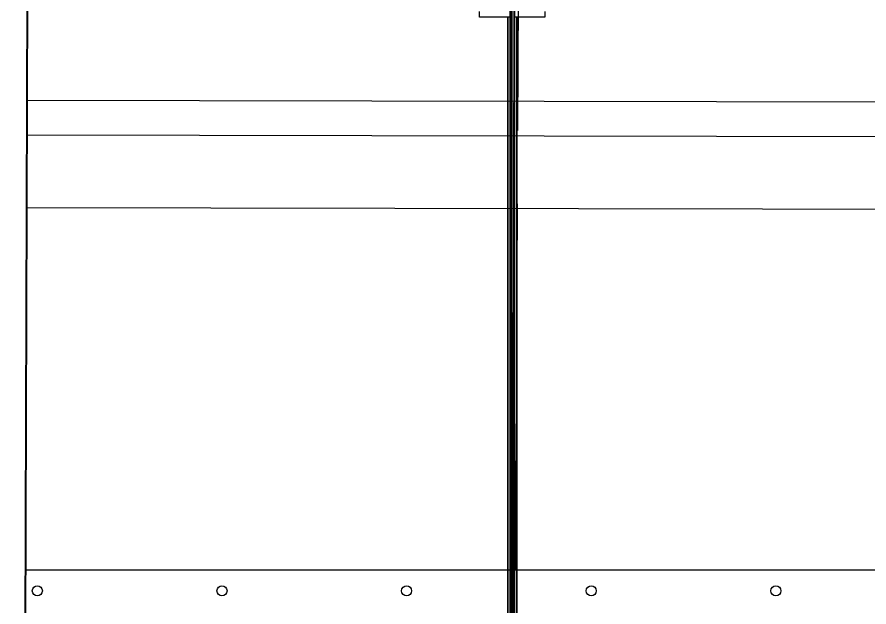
# Model space of a CAD drawing. Header units: millimetres. Extents: x -4997 to -4876, y -8737 to -8661.
# Drawn here: x -4966.295 to -4962.604, y -8696.667 to -8694.113 of the extents above; entities that cross this region are included whole.
import ezdxf

# ---------------------------------------------------------------- set-up
doc = ezdxf.new("R2010")
doc.units = ezdxf.units.MM
doc.header["$LTSCALE"] = 0.1
doc.linetypes.add('HIDDEN', pattern=[9.525, 6.35, -3.175])
for name, color, linetype in [('cobertura nova', 4, 'Continuous'), ('imagem', 7, 'Continuous'), ('layout cobertura', 251, 'Continuous'), ('visto', 9, 'Continuous')]:
    doc.layers.add(name, color=color, linetype=linetype)
doc.layers.add('coberturas', color=7, linetype='Continuous', lineweight=40)
picture_1 = doc.add_image_def('image1.jpg', size_in_pixel=(1920, 1080))

msp = doc.modelspace()

# ---------------------------------------------------------------- linework, layer by layer
at = {"layer": 'cobertura nova'}
for p, q in [((-4964.1603, -8693.9058), (-4964.1603, -8699.951)), ((-4964.157, -8693.9058), (-4964.1602, -8699.951)), ((-4964.157, -8693.9058), (-4964.157, -8699.951)), ((-4964.1568, -8699.951), (-4964.149, -8693.9058)), ((-4964.149, -8699.951), (-4964.149, -8693.9058)), ((-4964.1488, -8699.951), (-4964.1411, -8693.9058)), ((-4964.1411, -8693.9058), (-4964.1411, -8699.951)), ((-4964.141, -8699.951), (-4964.1378, -8693.9058)), ((-4964.1378, -8699.951), (-4964.1378, -8693.9058)), ((-4964.2905, -8694.1135), (-4964.2905, -8694.0889)), ((-4964.2487, -8694.1135), (-4964.2905, -8694.1135)), ((-4964.1689, -8694.1135), (-4964.2487, -8694.1135)), ((-4964.1603, -8694.1135), (-4964.1689, -8694.1135)), ((-4964.1689, -8698.296), (-4964.1689, -8694.1135)), ((-4964.1689, -8698.296), (-4964.1689, -8694.1135)), ((-4964.1689, -8694.1135), (-4964.1689, -8698.296)), ((-4964.1293, -8694.1135), (-4964.1378, -8694.1135)), ((-4964.1293, -8694.1135), (-4964.1294, -8698.296)), ((-4964.1294, -8698.296), (-4964.1294, -8694.1135)), ((-4964.0496, -8694.1135), (-4964.1293, -8694.1135)), ((-4964.0077, -8694.1135), (-4964.0496, -8694.1135)), ((-4964.0077, -8694.0889), (-4964.0077, -8694.1135))]:
    msp.add_line(p, q, dxfattribs=at)
at = {"layer": 'coberturas'}
msp.add_line((-4966.2954, -8708.7329), (-4966.2462, -8693.018), dxfattribs=at)
at = {"layer": 'layout cobertura', "linetype": 'HIDDEN'}
msp.add_line((-4964.3308, -8736.5133), (-4964.0045, -8670.2532), dxfattribs=at)
at = {"layer": 'visto'}
for p, q in [((-4954.2992, -8694.4971), (-4966.2507, -8694.474)), ((-4954.2992, -8694.6471), (-4966.2512, -8694.624))]:
    msp.add_line(p, q, dxfattribs=at).dxf.unprotected_set("ltscale", 0)
for points in [[(-4954.2992, -8694.9602), (-4966.2522, -8694.9385)], [(-4966.2571, -8696.5058), (-4954.2992, -8696.5058)]]:
    msp.add_lwpolyline(points, dxfattribs=at)
for centre in [(-4966.2067, -8696.5972), (-4965.4067, -8696.5972), (-4964.6067, -8696.5972), (-4963.8067, -8696.5972), (-4963.0067, -8696.5972)]:
    msp.add_circle(centre, 0.0218, dxfattribs=at)

# ---------------------------------------------------------------- pictures from other files: only their frames are drawn
at = {"layer": 'imagem'}
image = msp.add_image(picture_1, insert=(-4995.0367, -8736.0525), size_in_units=(116.4021, 65.4762), dxfattribs=at)
image.dxf.flags = 7

doc.saveas('drawing.dxf')
